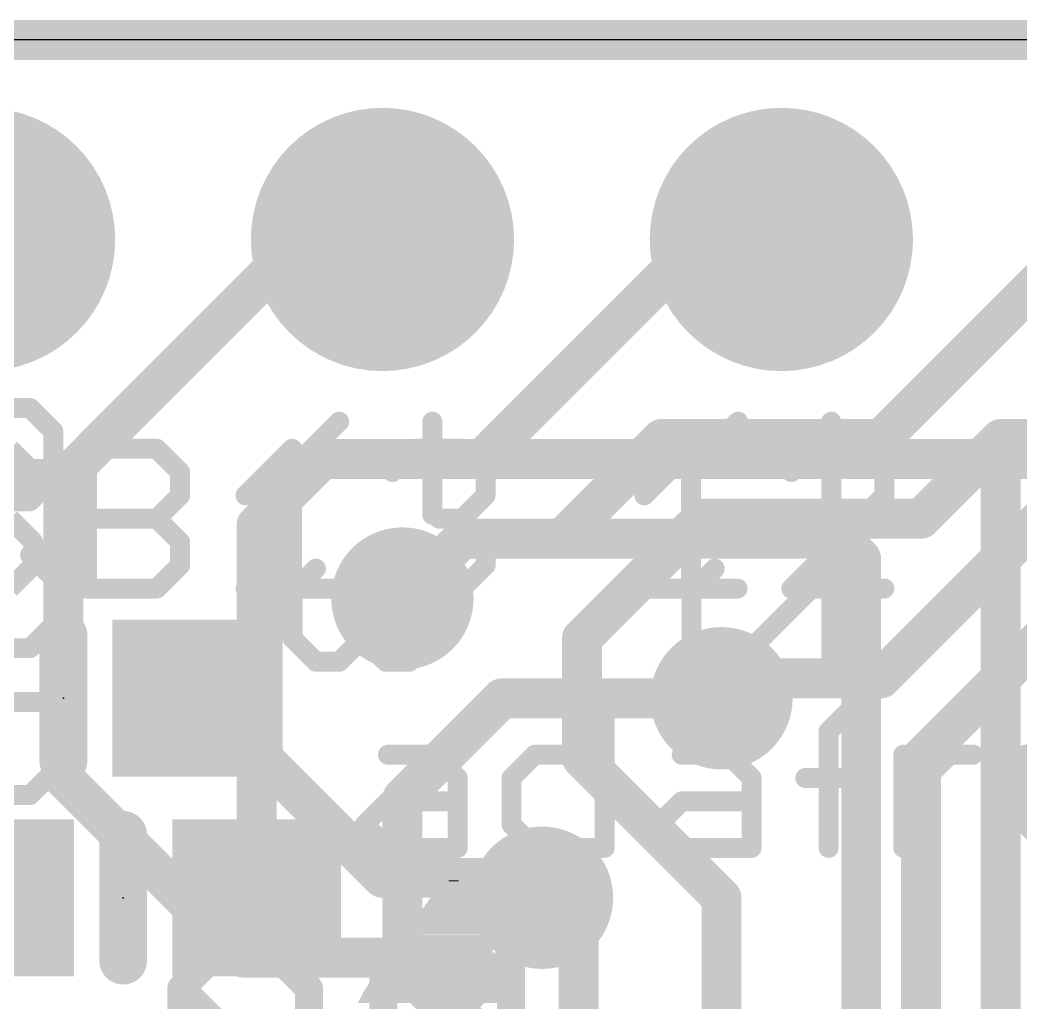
# Model space of a CAD drawing. Extents: x -0.1 to 50.8, y -0.1 to 23.
# Drawn here: x 21.82 to 28.2, y 16.73 to 22.99 of the extents above; entities that cross this region are included whole.
import ezdxf

# ---------------------------------------------------------------- set-up
doc = ezdxf.new("R2010")
doc.units = 0
for name, color, linetype in [('1', 12, 'CONTINUOUS'), ('16', 132, 'CONTINUOUS'), ('17', 110, 'CONTINUOUS'), ('18', 110, 'CONTINUOUS'), ('20', 53, 'CONTINUOUS'), ('21', 40, 'CONTINUOUS'), ('22', 6, 'CONTINUOUS'), ('23', 40, 'CONTINUOUS')]:
    doc.layers.add(name, color=color, linetype=linetype)

# ---------------------------------------------------------------- blocks, each defined once
blk = doc.blocks.new('ROUNDP')
at = {"const_width": 0.5}
blk.add_lwpolyline([(0, -0.25, 1), (0, 0.25, 1), (0, -0.25)], format="xyb", dxfattribs=at)
blk = doc.blocks.new('RECT')
blk.add_solid([(-0.5, -0.5), (0.5, -0.5), (-0.5, 0.5), (0.5, 0.5)])
blk = doc.blocks.new('ROUNDV')
at = {"const_width": 0.5}
blk.add_lwpolyline([(0, -0.25, 1), (0, 0.25, 1), (0, -0.25)], format="xyb", dxfattribs=at)

msp = doc.modelspace()

# ---------------------------------------------------------------- linework, layer by layer
at = {"layer": '1', "const_width": 0.254}
for points in [[(37.084, 22.86), (0, 22.86)], [(23.329, 19.773), (23.749, 20.193)], [(23.749, 20.193), (28.067, 20.193)], [(28.067, 20.193), (28.067, 13.335)], [(28.067, 20.193), (33.655, 20.193)], [(23.329, 18.669), (23.329, 19.773)], [(24.638, 19.685), (24.257, 19.304)], [(27.051, 19.685), (24.638, 19.685)], [(27.178, 19.558), (27.051, 19.685)], [(27.178, 15.621), (27.178, 19.558)], [(22.948, 18.669), (23.329, 18.669)], [(23.329, 18.669), (23.329, 17.399)], [(24.257, 18.034), (24.892, 18.669)], [(24.892, 18.669), (26.289, 18.669)], [(24.257, 17.018), (24.257, 18.034)], [(25.38, 17.165), (25.146, 17.399)], [(25.38, 13.127), (25.38, 17.165)], [(24.88, 16.395), (24.257, 17.018)]]:
    msp.add_lwpolyline(points, dxfattribs=at)
at = {"layer": '1', "const_width": 0.127}
for points in [[(23.749, 20.2565, 1), (23.749, 20.1295)], [(23.7939, 20.1481, 1), (23.7041, 20.2379)], [(28.1305, 20.193, 1), (28.0035, 20.193)], [(28.067, 20.2565, 1), (28.067, 20.1295)], [(28.067, 20.1295, 1), (28.067, 20.2565)], [(23.3925, 19.773, 1), (23.2655, 19.773)], [(23.2841, 19.8179, 1), (23.3739, 19.7281)], [(24.638, 19.7485, 1), (24.638, 19.6215)], [(24.6829, 19.6401, 1), (24.5931, 19.7299)], [(27.0959, 19.7299, 1), (27.0061, 19.6401)], [(27.051, 19.6215, 1), (27.051, 19.7485)], [(27.2415, 19.558, 1), (27.1145, 19.558)], [(27.1331, 19.5131, 1), (27.2229, 19.6029)], [(24.2121, 19.3489, 1), (24.3019, 19.2591)], [(22.948, 18.7325, 1), (22.948, 18.6055)], [(23.3925, 18.669, 1), (23.2655, 18.669)], [(23.329, 18.6055, 1), (23.329, 18.7325)], [(24.892, 18.7325, 1), (24.892, 18.6055)], [(24.9369, 18.6241, 1), (24.8471, 18.7139)], [(26.289, 18.6055, 1), (26.289, 18.7325)], [(23.2655, 18.669, 1), (23.3925, 18.669)], [(24.3205, 18.034, 1), (24.1935, 18.034)], [(24.2121, 18.0789, 1), (24.3019, 17.9891)], [(25.1909, 17.4439, 1), (25.1011, 17.3541)], [(23.2655, 17.399, 1), (23.3925, 17.399)], [(25.4435, 17.165, 1), (25.3165, 17.165)], [(25.3351, 17.1201, 1), (25.4249, 17.2099)], [(24.3019, 17.0629, 1), (24.2121, 16.9731)], [(24.1935, 17.018, 1), (24.3205, 17.018)]]:
    msp.add_lwpolyline(points, format="xyb", dxfattribs=at)
at = {"layer": '16', "const_width": 0.254}
for points in [[(0, 22.86), (37.084, 22.86)], [(22.098, 20.066), (23.622, 21.59)], [(23.622, 21.59), (24.13, 21.59)], [(26.162, 21.59), (24.765, 20.193)], [(26.67, 21.59), (26.162, 21.59)], [(27.305, 20.32), (28.575, 21.59)], [(25.273, 19.685), (25.908, 20.32)], [(25.908, 20.32), (27.305, 20.32)], [(27.559, 19.812), (28.067, 20.32)], [(28.067, 20.32), (29.718, 20.32)], [(23.749, 20.193), (23.368, 19.812)], [(24.765, 20.193), (23.749, 20.193)], [(9.652, 20.066), (22.098, 20.066)], [(22.098, 18.161), (22.098, 20.066)], [(23.368, 19.812), (23.368, 18.288)], [(25.4, 19.05), (26.162, 19.812)], [(26.162, 19.812), (27.559, 19.812)], [(28.321, 19.812), (27.305, 18.796)], [(30.099, 19.812), (28.321, 19.812)], [(24.257, 19.304), (24.638, 19.685)], [(24.638, 19.685), (25.273, 19.685)], [(28.575, 19.304), (27.559, 18.288)], [(25.4, 18.288), (25.4, 19.05)], [(26.416, 18.796), (26.289, 18.669)], [(27.305, 18.796), (26.416, 18.796)], [(28.067, 18.034), (28.829, 18.796)], [(23.368, 18.288), (24.13, 17.526)], [(26.289, 17.399), (25.4, 18.288)], [(27.559, 18.288), (27.559, 14.478)], [(23.241, 17.018), (22.098, 18.161)], [(28.067, 18.034), (28.067, 14.224)], [(24.13, 17.526), (25.019, 17.526)], [(25.019, 17.526), (25.146, 17.399)], [(26.289, 16.256), (26.289, 17.399)], [(24.257, 17.018), (23.241, 17.018)], [(26.416, 14.859), (24.257, 17.018)]]:
    msp.add_lwpolyline(points, dxfattribs=at)
at = {"layer": '16', "const_width": 0.127}
for points in [[(23.622, 21.6535, 1), (23.622, 21.5265)], [(23.6669, 21.5451, 1), (23.5771, 21.6349)], [(24.13, 21.5265, 1), (24.13, 21.6535)], [(26.162, 21.6535, 1), (26.162, 21.5265)], [(26.2069, 21.5451, 1), (26.1171, 21.6349)], [(26.67, 21.5265, 1), (26.67, 21.6535)], [(25.908, 20.3835, 1), (25.908, 20.2565)], [(25.9529, 20.2751, 1), (25.8631, 20.3649)], [(27.2601, 20.3649, 1), (27.3499, 20.2751)], [(27.305, 20.2565, 1), (27.305, 20.3835)], [(28.067, 20.3835, 1), (28.067, 20.2565)], [(28.1119, 20.2751, 1), (28.0221, 20.3649)], [(23.749, 20.2565, 1), (23.749, 20.1295)], [(23.7939, 20.1481, 1), (23.7041, 20.2379)], [(24.7201, 20.2379, 1), (24.8099, 20.1481)], [(24.765, 20.1295, 1), (24.765, 20.2565)], [(22.1615, 20.066, 1), (22.0345, 20.066)], [(22.0531, 20.1109, 1), (22.1429, 20.0211)], [(22.098, 20.0025, 1), (22.098, 20.1295)], [(23.4315, 19.812, 1), (23.3045, 19.812)], [(23.3231, 19.8569, 1), (23.4129, 19.7671)], [(26.162, 19.8755, 1), (26.162, 19.7485)], [(26.2069, 19.7671, 1), (26.1171, 19.8569)], [(27.5141, 19.8569, 1), (27.6039, 19.7671)], [(27.559, 19.7485, 1), (27.559, 19.8755)], [(28.321, 19.8755, 1), (28.321, 19.7485)], [(24.638, 19.7485, 1), (24.638, 19.6215)], [(24.6829, 19.6401, 1), (24.5931, 19.7299)], [(25.2281, 19.7299, 1), (25.3179, 19.6401)], [(25.273, 19.6215, 1), (25.273, 19.7485)], [(24.2121, 19.3489, 1), (24.3019, 19.2591)], [(25.4635, 19.05, 1), (25.3365, 19.05)], [(25.3551, 19.0949, 1), (25.4449, 19.0051)], [(26.416, 18.8595, 1), (26.416, 18.7325)], [(26.4609, 18.7511, 1), (26.3711, 18.8409)], [(27.2601, 18.8409, 1), (27.3499, 18.7511)], [(27.305, 18.7325, 1), (27.305, 18.8595)], [(26.2441, 18.7139, 1), (26.3339, 18.6241)], [(23.4129, 18.3329, 1), (23.3231, 18.2431)], [(25.4449, 18.3329, 1), (25.3551, 18.2431)], [(27.6225, 18.288, 1), (27.4955, 18.288)], [(27.5141, 18.3329, 1), (27.6039, 18.2431)], [(23.3045, 18.288, 1), (23.4315, 18.288)], [(25.3365, 18.288, 1), (25.4635, 18.288)], [(22.1429, 18.2059, 1), (22.0531, 18.1161)], [(22.0345, 18.161, 1), (22.1615, 18.161)], [(28.1305, 18.034, 1), (28.0035, 18.034)], [(28.0221, 18.0789, 1), (28.1119, 17.9891)], [(24.13, 17.5895, 1), (24.13, 17.4625)], [(24.0851, 17.4811, 1), (24.1749, 17.5709)], [(25.0639, 17.5709, 1), (24.9741, 17.4811)], [(25.019, 17.4625, 1), (25.019, 17.5895)], [(25.1011, 17.3541, 1), (25.1909, 17.4439)], [(26.3525, 17.399, 1), (26.2255, 17.399)], [(26.2441, 17.3541, 1), (26.3339, 17.4439)], [(23.241, 17.0815, 1), (23.241, 16.9545)], [(23.1961, 16.9731, 1), (23.2859, 17.0629)], [(24.3019, 17.0629, 1), (24.2121, 16.9731)], [(24.257, 16.9545, 1), (24.257, 17.0815)]]:
    msp.add_lwpolyline(points, format="xyb", dxfattribs=at)
at = {"layer": '20'}
msp.add_line((48.26, 22.86), (2.54, 22.86), dxfattribs=at)
at = {"layer": '21'}
for points, const_width in [([(21.9059, 20.109), (21.7576, 20.2573)], 0.127), ([(22.2483, 19.3675), (22.2483, 20.2573)], 0.127), ([(22.2483, 20.2573), (22.6931, 20.2573)], 0.127), ([(22.6931, 20.2573), (22.8414, 20.109)], 0.127), ([(23.258, 19.9607), (23.5546, 20.2573)], 0.127), ([(23.5546, 20.2573), (23.5546, 19.3675)], 0.127), ([(24.1935, 20.109), (24.3418, 20.2573)], 0.127), ([(24.3418, 20.2573), (24.6384, 20.2573)], 0.127), ([(24.6384, 20.2573), (24.7867, 20.109)], 0.127), ([(25.798, 19.9607), (26.0946, 20.2573)], 0.127), ([(26.0946, 20.2573), (26.0946, 19.3675)], 0.127), ([(26.8818, 20.2573), (26.7335, 20.109)], 0.127), ([(27.1784, 20.2573), (26.8818, 20.2573)], 0.127), ([(27.3267, 20.109), (27.1784, 20.2573)], 0.127), ([(22.8414, 20.109), (22.8414, 19.9607)], 0.127), ([(24.7867, 20.109), (24.7867, 19.9607)], 0.127), ([(27.3267, 19.9607), (27.3267, 20.109)], 0.127), ([(22.8414, 19.9607), (22.6931, 19.8124)], 0.127), ([(24.7867, 19.9607), (24.6384, 19.8124)], 0.127), ([(26.7335, 19.3675), (27.3267, 19.9607)], 0.127), ([(21.7576, 19.8124), (21.9059, 19.6641)], 0.127), ([(22.2483, 19.8124), (22.6931, 19.8124)], 0.127), ([(22.6931, 19.8124), (22.8414, 19.6641)], 0.127), ([(24.6384, 19.8124), (24.4901, 19.8124)], 0.127), ([(24.6384, 19.8124), (24.7867, 19.6641)], 0.127), ([(21.9059, 19.6641), (21.9059, 19.5158)], 0.127), ([(22.8414, 19.6641), (22.8414, 19.5158)], 0.127), ([(24.7867, 19.6641), (24.7867, 19.5158)], 0.127), ([(21.9059, 19.5158), (21.7576, 19.3675)], 0.127), ([(22.8414, 19.5158), (22.6931, 19.3675)], 0.127), ([(24.3418, 19.3675), (24.1935, 19.5158)], 0.127), ([(24.7867, 19.5158), (24.6384, 19.3675)], 0.127), ([(22.6931, 19.3675), (22.2483, 19.3675)], 0.127), ([(23.258, 19.3675), (23.8512, 19.3675)], 0.127), ([(24.6384, 19.3675), (24.3418, 19.3675)], 0.127), ([(25.798, 19.3675), (26.3912, 19.3675)], 0.127), ([(27.3267, 19.3675), (26.7335, 19.3675)], 0.127), ([(22.098, 19.069), (22.098, 18.269)], 0.3048), ([(25.5449, 18.6063), (25.5449, 17.7165)], 0.127), ([(26.9711, 18.458), (27.1194, 18.6063)], 0.127), ([(26.9711, 17.7165), (26.9711, 18.458)], 0.127), ([(24.1645, 18.3097), (24.4611, 18.3097)], 0.127), ([(24.4611, 18.3097), (24.6094, 18.1614)], 0.127), ([(24.9517, 18.1614), (25.1, 18.3097)], 0.127), ([(25.1, 18.3097), (25.5449, 18.3097)], 0.127), ([(26.0356, 18.3097), (26.3321, 18.3097)], 0.127), ([(26.3321, 18.3097), (26.4804, 18.1614)], 0.127), ([(27.4465, 17.7165), (27.4465, 18.3097)], 0.127), ([(27.4465, 18.0131), (27.743, 18.3097)], 0.127), ([(27.743, 18.3097), (27.8913, 18.3097)], 0.127), ([(28.2261, 18.3097), (28.2261, 17.8648)], 0.127), ([(24.6094, 18.1614), (24.6094, 17.7165)], 0.127), ([(24.9517, 17.8648), (24.9517, 18.1614)], 0.127), ([(26.4804, 18.1614), (26.4804, 17.7165)], 0.127), ([(26.8228, 18.1614), (27.1194, 18.1614)], 0.127), ([(24.0162, 17.8648), (24.1645, 18.0131)], 0.127), ([(24.1645, 18.0131), (24.6094, 18.0131)], 0.127), ([(25.8873, 17.8648), (26.0356, 18.0131)], 0.127), ([(26.0356, 18.0131), (26.4804, 18.0131)], 0.127), ([(22.479, 16.999), (22.479, 17.799)], 0.3048), ([(24.1645, 17.7165), (24.0162, 17.8648)], 0.127), ([(25.1, 17.7165), (24.9517, 17.8648)], 0.127), ([(26.0356, 17.7165), (25.8873, 17.8648)], 0.127), ([(28.2261, 17.8648), (28.3743, 17.7165)], 0.127), ([(24.6094, 17.7165), (24.1645, 17.7165)], 0.127), ([(25.5449, 17.7165), (25.1, 17.7165)], 0.127), ([(26.4804, 17.7165), (26.0356, 17.7165)], 0.127)]:
    msp.add_lwpolyline(points, dxfattribs=dict(at, const_width=const_width))
for points, const_width in [([(22.28, 20.2573, 1), (22.2165, 20.2573)], 0.0635), ([(22.2483, 20.289, 1), (22.2483, 20.2255)], 0.0635), ([(22.7156, 20.2797, 1), (22.6707, 20.2348)], 0.0635), ([(22.6931, 20.2255, 1), (22.6931, 20.289)], 0.0635), ([(23.5863, 20.2573, 1), (23.5228, 20.2573)], 0.0635), ([(23.577, 20.2348, 1), (23.5321, 20.2797)], 0.0635), ([(24.3418, 20.289, 1), (24.3418, 20.2255)], 0.0635), ([(24.3642, 20.2348, 1), (24.3193, 20.2797)], 0.0635), ([(24.6608, 20.2797, 1), (24.6159, 20.2348)], 0.0635), ([(24.6384, 20.2255, 1), (24.6384, 20.289)], 0.0635), ([(26.1263, 20.2573, 1), (26.0628, 20.2573)], 0.0635), ([(26.117, 20.2348, 1), (26.0721, 20.2797)], 0.0635), ([(26.8818, 20.289, 1), (26.8818, 20.2255)], 0.0635), ([(26.9042, 20.2348, 1), (26.8593, 20.2797)], 0.0635), ([(27.2008, 20.2797, 1), (27.1559, 20.2348)], 0.0635), ([(27.1784, 20.2255, 1), (27.1784, 20.289)], 0.0635), ([(21.8835, 20.0865, 1), (21.9284, 20.1314)], 0.0635), ([(22.8732, 20.109, 1), (22.8097, 20.109)], 0.0635), ([(22.819, 20.0865, 1), (22.8639, 20.1314)], 0.0635), ([(24.171, 20.1314, 1), (24.216, 20.0865)], 0.0635), ([(24.8184, 20.109, 1), (24.7549, 20.109)], 0.0635), ([(24.7642, 20.0865, 1), (24.8091, 20.1314)], 0.0635), ([(26.711, 20.1314, 1), (26.756, 20.0865)], 0.0635), ([(27.3584, 20.109, 1), (27.2949, 20.109)], 0.0635), ([(27.3042, 20.0865, 1), (27.3491, 20.1314)], 0.0635), ([(22.8639, 19.9382, 1), (22.819, 19.9831)], 0.0635), ([(23.2355, 19.9831, 1), (23.2804, 19.9382)], 0.0635), ([(24.8091, 19.9382, 1), (24.7642, 19.9831)], 0.0635), ([(25.7755, 19.9831, 1), (25.8204, 19.9382)], 0.0635), ([(27.3491, 19.9382, 1), (27.3042, 19.9831)], 0.0635), ([(22.8097, 19.9607, 1), (22.8732, 19.9607)], 0.0635), ([(24.7549, 19.9607, 1), (24.8184, 19.9607)], 0.0635), ([(27.2949, 19.9607, 1), (27.3584, 19.9607)], 0.0635), ([(22.2483, 19.8441, 1), (22.2483, 19.7806)], 0.0635), ([(22.7156, 19.8348, 1), (22.6707, 19.7899)], 0.0635), ([(22.6707, 19.8348, 1), (22.7156, 19.7899)], 0.0635), ([(22.6931, 19.7806, 1), (22.6931, 19.8441)], 0.0635), ([(24.4901, 19.8441, 1), (24.4901, 19.7806)], 0.0635), ([(24.6608, 19.8348, 1), (24.6159, 19.7899)], 0.0635), ([(24.6159, 19.8348, 1), (24.6608, 19.7899)], 0.0635), ([(24.6384, 19.7806, 1), (24.6384, 19.8441)], 0.0635), ([(21.9377, 19.6641, 1), (21.8742, 19.6641)], 0.0635), ([(21.8835, 19.6416, 1), (21.9284, 19.6865)], 0.0635), ([(22.8732, 19.6641, 1), (22.8097, 19.6641)], 0.0635), ([(22.819, 19.6416, 1), (22.8639, 19.6865)], 0.0635), ([(24.8184, 19.6641, 1), (24.7549, 19.6641)], 0.0635), ([(24.7642, 19.6416, 1), (24.8091, 19.6865)], 0.0635), ([(21.9284, 19.4933, 1), (21.8835, 19.5382)], 0.0635), ([(22.8639, 19.4933, 1), (22.819, 19.5382)], 0.0635), ([(24.216, 19.5382, 1), (24.171, 19.4933)], 0.0635), ([(24.8091, 19.4933, 1), (24.7642, 19.5382)], 0.0635), ([(21.8742, 19.5158, 1), (21.9377, 19.5158)], 0.0635), ([(22.8097, 19.5158, 1), (22.8732, 19.5158)], 0.0635), ([(24.7549, 19.5158, 1), (24.8184, 19.5158)], 0.0635), ([(22.2165, 19.3675, 1), (22.28, 19.3675)], 0.0635), ([(22.2483, 19.3992, 1), (22.2483, 19.3358)], 0.0635), ([(22.6707, 19.39, 1), (22.7156, 19.345)], 0.0635), ([(22.6931, 19.3358, 1), (22.6931, 19.3992)], 0.0635), ([(23.258, 19.3992, 1), (23.258, 19.3358)], 0.0635), ([(23.5228, 19.3675, 1), (23.5863, 19.3675)], 0.0635), ([(23.8512, 19.3358, 1), (23.8512, 19.3992)], 0.0635), ([(24.3418, 19.3992, 1), (24.3418, 19.3358)], 0.0635), ([(24.3193, 19.345, 1), (24.3642, 19.39)], 0.0635), ([(24.6159, 19.39, 1), (24.6608, 19.345)], 0.0635), ([(24.6384, 19.3358, 1), (24.6384, 19.3992)], 0.0635), ([(25.798, 19.3992, 1), (25.798, 19.3358)], 0.0635), ([(26.0628, 19.3675, 1), (26.1263, 19.3675)], 0.0635), ([(26.3912, 19.3358, 1), (26.3912, 19.3992)], 0.0635), ([(26.711, 19.39, 1), (26.756, 19.345)], 0.0635), ([(26.7335, 19.3992, 1), (26.7335, 19.3358)], 0.0635), ([(27.3267, 19.3358, 1), (27.3267, 19.3992)], 0.0635), ([(22.1742, 19.069, 1), (22.0218, 19.069)], 0.1524), ([(25.5767, 18.6063, 1), (25.5132, 18.6063)], 0.0635), ([(27.1418, 18.5838, 1), (27.0969, 18.6287)], 0.0635), ([(27.0028, 18.458, 1), (26.9393, 18.458)], 0.0635), ([(26.9486, 18.4804, 1), (26.9935, 18.4355)], 0.0635), ([(24.1645, 18.3414, 1), (24.1645, 18.2779)], 0.0635), ([(24.4836, 18.3321, 1), (24.4386, 18.2872)], 0.0635), ([(24.4611, 18.2779, 1), (24.4611, 18.3414)], 0.0635), ([(25.1, 18.3414, 1), (25.1, 18.2779)], 0.0635), ([(25.1225, 18.2872, 1), (25.0776, 18.3321)], 0.0635), ([(25.5449, 18.2779, 1), (25.5449, 18.3414)], 0.0635), ([(26.0356, 18.3414, 1), (26.0356, 18.2779)], 0.0635), ([(26.3546, 18.3321, 1), (26.3097, 18.2872)], 0.0635), ([(26.3321, 18.2779, 1), (26.3321, 18.3414)], 0.0635), ([(27.4782, 18.3097, 1), (27.4147, 18.3097)], 0.0635), ([(27.743, 18.3414, 1), (27.743, 18.2779)], 0.0635), ([(27.7655, 18.2872, 1), (27.7206, 18.3321)], 0.0635), ([(27.8913, 18.2779, 1), (27.8913, 18.3414)], 0.0635), ([(28.2578, 18.3097, 1), (28.1943, 18.3097)], 0.0635), ([(22.0218, 18.269, 1), (22.1742, 18.269)], 0.1524), ([(24.6411, 18.1614, 1), (24.5776, 18.1614)], 0.0635), ([(24.5869, 18.1389, 1), (24.6318, 18.1838)], 0.0635), ([(24.9835, 18.1614, 1), (24.92, 18.1614)], 0.0635), ([(24.9293, 18.1838, 1), (24.9742, 18.1389)], 0.0635), ([(26.5122, 18.1614, 1), (26.4487, 18.1614)], 0.0635), ([(26.458, 18.1389, 1), (26.5029, 18.1838)], 0.0635), ([(26.8228, 18.1931, 1), (26.8228, 18.1296)], 0.0635), ([(27.1194, 18.1296, 1), (27.1194, 18.1931)], 0.0635), ([(24.1645, 18.0448, 1), (24.1645, 17.9813)], 0.0635), ([(24.187, 17.9906, 1), (24.1421, 18.0355)], 0.0635), ([(24.6094, 17.9813, 1), (24.6094, 18.0448)], 0.0635), ([(26.0356, 18.0448, 1), (26.0356, 17.9813)], 0.0635), ([(26.058, 17.9906, 1), (26.0131, 18.0355)], 0.0635), ([(26.4804, 17.9813, 1), (26.4804, 18.0448)], 0.0635), ([(27.424, 18.0355, 1), (27.4689, 17.9906)], 0.0635), ([(22.5552, 17.799, 1), (22.4028, 17.799)], 0.1524), ([(24.0387, 17.8872, 1), (23.9938, 17.8423)], 0.0635), ([(23.9938, 17.8872, 1), (24.0387, 17.8423)], 0.0635), ([(24.9742, 17.8872, 1), (24.9293, 17.8423)], 0.0635), ([(25.9097, 17.8872, 1), (25.8648, 17.8423)], 0.0635), ([(25.8648, 17.8872, 1), (25.9097, 17.8423)], 0.0635), ([(28.2485, 17.8872, 1), (28.2036, 17.8423)], 0.0635), ([(24.92, 17.8648, 1), (24.9835, 17.8648)], 0.0635), ([(28.1943, 17.8648, 1), (28.2578, 17.8648)], 0.0635), ([(24.1645, 17.7482, 1), (24.1645, 17.6848)], 0.0635), ([(24.1421, 17.694, 1), (24.187, 17.739)], 0.0635), ([(24.5776, 17.7165, 1), (24.6411, 17.7165)], 0.0635), ([(24.6094, 17.6848, 1), (24.6094, 17.7482)], 0.0635), ([(25.1, 17.7482, 1), (25.1, 17.6848)], 0.0635), ([(25.0776, 17.694, 1), (25.1225, 17.739)], 0.0635), ([(25.5132, 17.7165, 1), (25.5767, 17.7165)], 0.0635), ([(25.5449, 17.6848, 1), (25.5449, 17.7482)], 0.0635), ([(26.0356, 17.7482, 1), (26.0356, 17.6848)], 0.0635), ([(26.0131, 17.694, 1), (26.058, 17.739)], 0.0635), ([(26.4487, 17.7165, 1), (26.5122, 17.7165)], 0.0635), ([(26.4804, 17.6848, 1), (26.4804, 17.7482)], 0.0635), ([(26.9393, 17.7165, 1), (27.0028, 17.7165)], 0.0635), ([(27.4147, 17.7165, 1), (27.4782, 17.7165)], 0.0635), ([(22.4028, 16.999, 1), (22.5552, 16.999)], 0.1524)]:
    msp.add_lwpolyline(points, format="xyb", dxfattribs=dict(at, const_width=const_width))
at = {"layer": '22'}
for points, const_width in [([(21.1447, 20.5168), (21.8862, 20.5168)], 0.127), ([(21.8862, 20.5168), (22.0345, 20.3685)], 0.127), ([(23.8543, 20.43), (23.5577, 20.1334)], 0.127), ([(24.4475, 20.43), (24.4475, 19.8368)], 0.127), ([(26.3943, 20.43), (26.0977, 20.1334)], 0.127), ([(26.9875, 20.43), (26.9875, 19.8368)], 0.127), ([(22.0345, 20.3685), (22.0345, 20.0719)], 0.127), ([(23.5577, 20.1334), (24.4475, 20.1334)], 0.127), ([(26.0977, 20.1334), (26.9875, 20.1334)], 0.127), ([(22.0345, 20.0719), (21.8862, 19.9236)], 0.127), ([(21.8862, 19.9236), (21.1447, 19.9236)], 0.127), ([(22.0345, 19.433), (21.8862, 19.5813)], 0.127), ([(23.706, 19.4945), (23.5577, 19.3462)], 0.127), ([(24.4475, 19.3462), (24.2992, 19.4945)], 0.127), ([(26.0977, 19.3462), (26.246, 19.4945)], 0.127), ([(26.9875, 19.4945), (26.3943, 18.9013)], 0.127), ([(26.9875, 18.9013), (26.9875, 19.4945)], 0.127), ([(22.0345, 19.1364), (22.0345, 19.433)], 0.127), ([(23.5577, 19.3462), (23.5577, 19.0496)], 0.127), ([(24.4475, 19.0496), (24.4475, 19.3462)], 0.127), ([(26.0977, 19.0496), (26.0977, 19.3462)], 0.127), ([(24.0026, 19.0496), (24.0026, 19.1979)], 0.127), ([(21.8862, 18.9881), (22.0345, 19.1364)], 0.127), ([(23.5577, 19.0496), (23.706, 18.9013)], 0.127), ([(23.8543, 18.9013), (24.0026, 19.0496)], 0.127), ([(24.0026, 19.0496), (24.1509, 18.9013)], 0.127), ([(24.2992, 18.9013), (24.4475, 19.0496)], 0.127), ([(26.246, 18.9013), (26.0977, 19.0496)], 0.127), ([(21.7379, 18.9881), (21.8862, 18.9881)], 0.127), ([(23.706, 18.9013), (23.8543, 18.9013)], 0.127), ([(24.1509, 18.9013), (24.2992, 18.9013)], 0.127), ([(26.3943, 18.9013), (26.246, 18.9013)], 0.127), ([(22.0345, 18.6457), (21.1447, 18.6457)], 0.127), ([(22.0345, 18.2009), (22.0345, 18.6457)], 0.127), ([(21.8862, 18.0526), (22.0345, 18.2009)], 0.127), ([(21.7379, 18.0526), (21.8862, 18.0526)], 0.127), ([(23.0522, 17.0254), (22.8488, 16.822)], 0.1778), ([(23.459, 17.0254), (23.0522, 17.0254)], 0.1778), ([(23.6623, 16.822), (23.459, 17.0254)], 0.1778), ([(24.5419, 16.6186), (24.1352, 17.0254)], 0.1778), ([(24.1352, 17.0254), (24.1352, 15.8052)], 0.1778), ([(24.9487, 17.0254), (24.5419, 16.6186)], 0.1778), ([(24.9487, 15.8052), (24.9487, 17.0254)], 0.1778), ([(22.8488, 16.822), (22.8488, 16.0085)], 0.1778), ([(23.6623, 16.0085), (22.8488, 16.822)], 0.1778), ([(23.6623, 16.0085), (23.6623, 16.822)], 0.1778)]:
    msp.add_lwpolyline(points, dxfattribs=dict(at, const_width=const_width))
for points, const_width in [([(21.9087, 20.5392, 1), (21.8638, 20.4943)], 0.0635), ([(21.8862, 20.485, 1), (21.8862, 20.5485)], 0.0635), ([(23.8768, 20.4076, 1), (23.8319, 20.4525)], 0.0635), ([(24.4793, 20.43, 1), (24.4158, 20.43)], 0.0635), ([(26.4168, 20.4076, 1), (26.3719, 20.4525)], 0.0635), ([(27.0192, 20.43, 1), (26.9558, 20.43)], 0.0635), ([(22.0663, 20.3685, 1), (22.0028, 20.3685)], 0.0635), ([(22.012, 20.346, 1), (22.057, 20.3909)], 0.0635), ([(23.5577, 20.1652, 1), (23.5577, 20.1017)], 0.0635), ([(23.5353, 20.1559, 1), (23.5802, 20.111)], 0.0635), ([(24.4475, 20.1017, 1), (24.4475, 20.1652)], 0.0635), ([(26.0977, 20.1652, 1), (26.0977, 20.1017)], 0.0635), ([(26.0753, 20.1559, 1), (26.1202, 20.111)], 0.0635), ([(26.9875, 20.1017, 1), (26.9875, 20.1652)], 0.0635), ([(22.0028, 20.0719, 1), (22.0663, 20.0719)], 0.0635), ([(22.057, 20.0494, 1), (22.012, 20.0944)], 0.0635), ([(21.8638, 19.9461, 1), (21.9087, 19.9012)], 0.0635), ([(21.8862, 19.8919, 1), (21.8862, 19.9554)], 0.0635), ([(24.4158, 19.8368, 1), (24.4793, 19.8368)], 0.0635), ([(26.9558, 19.8368, 1), (27.0192, 19.8368)], 0.0635), ([(21.9087, 19.6037, 1), (21.8638, 19.5588)], 0.0635), ([(23.7285, 19.472, 1), (23.6836, 19.517)], 0.0635), ([(24.3217, 19.517, 1), (24.2768, 19.472)], 0.0635), ([(26.2685, 19.472, 1), (26.2236, 19.517)], 0.0635), ([(27.0192, 19.4945, 1), (26.9558, 19.4945)], 0.0635), ([(27.01, 19.472, 1), (26.965, 19.517)], 0.0635), ([(22.0663, 19.433, 1), (22.0028, 19.433)], 0.0635), ([(22.012, 19.4105, 1), (22.057, 19.4554)], 0.0635), ([(23.5895, 19.3462, 1), (23.526, 19.3462)], 0.0635), ([(23.5353, 19.3687, 1), (23.5802, 19.3238)], 0.0635), ([(24.4793, 19.3462, 1), (24.4158, 19.3462)], 0.0635), ([(24.425, 19.3238, 1), (24.47, 19.3687)], 0.0635), ([(26.1295, 19.3462, 1), (26.066, 19.3462)], 0.0635), ([(26.0753, 19.3687, 1), (26.1202, 19.3238)], 0.0635), ([(24.0344, 19.1979, 1), (23.9709, 19.1979)], 0.0635), ([(22.057, 19.1139, 1), (22.012, 19.1588)], 0.0635), ([(22.0028, 19.1364, 1), (22.0663, 19.1364)], 0.0635), ([(23.526, 19.0496, 1), (23.5895, 19.0496)], 0.0635), ([(23.5802, 19.0721, 1), (23.5353, 19.0272)], 0.0635), ([(24.0251, 19.0721, 1), (23.9802, 19.0272)], 0.0635), ([(23.9709, 19.0496, 1), (24.0344, 19.0496)], 0.0635), ([(24.0251, 19.0272, 1), (23.9802, 19.0721)], 0.0635), ([(24.4158, 19.0496, 1), (24.4793, 19.0496)], 0.0635), ([(24.47, 19.0272, 1), (24.425, 19.0721)], 0.0635), ([(26.066, 19.0496, 1), (26.1295, 19.0496)], 0.0635), ([(26.1202, 19.0721, 1), (26.0753, 19.0272)], 0.0635), ([(21.8638, 19.0105, 1), (21.9087, 18.9656)], 0.0635), ([(21.8862, 18.9563, 1), (21.8862, 19.0198)], 0.0635), ([(23.706, 18.9331, 1), (23.706, 18.8696)], 0.0635), ([(23.6836, 18.8789, 1), (23.7285, 18.9238)], 0.0635), ([(23.8319, 18.9238, 1), (23.8768, 18.8789)], 0.0635), ([(23.8543, 18.8696, 1), (23.8543, 18.9331)], 0.0635), ([(24.1509, 18.9331, 1), (24.1509, 18.8696)], 0.0635), ([(24.1285, 18.8789, 1), (24.1734, 18.9238)], 0.0635), ([(24.2768, 18.9238, 1), (24.3217, 18.8789)], 0.0635), ([(24.2992, 18.8696, 1), (24.2992, 18.9331)], 0.0635), ([(26.246, 18.9331, 1), (26.246, 18.8696)], 0.0635), ([(26.2236, 18.8789, 1), (26.2685, 18.9238)], 0.0635), ([(26.3719, 18.9238, 1), (26.4168, 18.8789)], 0.0635), ([(26.3943, 18.8696, 1), (26.3943, 18.9331)], 0.0635), ([(26.9558, 18.9013, 1), (27.0192, 18.9013)], 0.0635), ([(22.0663, 18.6457, 1), (22.0028, 18.6457)], 0.0635), ([(22.0345, 18.614, 1), (22.0345, 18.6775)], 0.0635), ([(22.0028, 18.2009, 1), (22.0663, 18.2009)], 0.0635), ([(22.057, 18.1784, 1), (22.012, 18.2233)], 0.0635), ([(21.8638, 18.075, 1), (21.9087, 18.0301)], 0.0635), ([(21.8862, 18.0208, 1), (21.8862, 18.0843)], 0.0635), ([(23.0522, 17.0698, 1), (23.0522, 16.9809)], 0.0889), ([(23.0837, 16.994, 1), (23.0208, 17.0568)], 0.0889), ([(23.4904, 17.0568, 1), (23.4275, 16.994)], 0.0889), ([(23.459, 16.9809, 1), (23.459, 17.0698)], 0.0889), ([(24.1796, 17.0254, 1), (24.0907, 17.0254)], 0.0889), ([(24.1666, 17.0568, 1), (24.1038, 16.994)], 0.0889), ([(24.9931, 17.0254, 1), (24.9042, 17.0254)], 0.0889), ([(24.9801, 16.994, 1), (24.9172, 17.0568)], 0.0889), ([(22.8933, 16.822, 1), (22.8044, 16.822)], 0.0889), ([(22.8803, 16.8534, 1), (22.8174, 16.7906)], 0.0889), ([(22.8174, 16.8534, 1), (22.8803, 16.7906)], 0.0889), ([(23.7068, 16.822, 1), (23.6179, 16.822)], 0.0889), ([(23.6309, 16.7906, 1), (23.6938, 16.8534)], 0.0889)]:
    msp.add_lwpolyline(points, format="xyb", dxfattribs=dict(at, const_width=const_width))
at = {"layer": '23'}
for p in [(22.098, 18.669), (22.479, 17.399)]:
    msp.add_point(p, dxfattribs=at)

# ---------------------------------------------------------------- block references
at = {"layer": '1', "xscale": 1.075}
msp.add_blockref('RECT', (22.948, 18.669), dxfattribs=at)
at = {"layer": '1', "xscale": 1.075, "rotation": 180}
for p in [(21.629, 17.399), (23.329, 17.399)]:
    msp.add_blockref('RECT', p, dxfattribs=at)
at = {"layer": '17', "xscale": 1.6764, "yscale": 1.6764, "rotation": 90}
for p in [(21.59, 21.59), (21.59, 21.59), (24.13, 21.59), (24.13, 21.59), (26.67, 21.59), (26.67, 21.59)]:
    msp.add_blockref('ROUNDP', p, dxfattribs=at)
at = {"layer": '18', "xscale": 0.9064, "yscale": 0.9064}
for p in [(24.257, 19.304), (24.257, 19.304), (26.289, 18.669), (26.289, 18.669), (25.146, 17.399), (25.146, 17.399)]:
    msp.add_blockref('ROUNDV', p, dxfattribs=at)
at = {"layer": '21'}
for p, xscale, yscale in [((24.5872, 17.4625), 0.2096, 0.0064), ((24.5872, 17.4688), 0.1968, 0.0063), ((24.5872, 17.4752), 0.1842, 0.0064), ((24.5872, 17.4816), 0.1714, 0.0063), ((24.5904, 17.4879), 0.1524, 0.0064), ((24.5872, 17.4943), 0.1334, 0.0063), ((24.584, 17.5006), 0.1016, 0.0064), ((24.5841, 17.5069), 0.0635, 0.0063), ((24.5777, 17.399), 0.2921, 0.0064), ((24.5809, 17.4054), 0.2857, 0.0063), ((24.5809, 17.4117), 0.2731, 0.0064), ((24.5809, 17.4244), 0.2603, 0.0064), ((24.5841, 17.4181), 0.2667, 0.0063), ((24.584, 17.4307), 0.254, 0.0063), ((24.5841, 17.4371), 0.2413, 0.0064), ((24.5872, 17.4435), 0.235, 0.0063), ((24.5872, 17.4562), 0.2222, 0.0063), ((24.5872, 17.4498), 0.2222, 0.0064), ((24.565, 17.3355), 0.3556, 0.0064), ((24.5682, 17.3419), 0.3493, 0.0063), ((24.5682, 17.3545), 0.3365, 0.0063), ((24.5714, 17.3482), 0.3429, 0.0064), ((24.5713, 17.3609), 0.3302, 0.0064), ((24.5745, 17.3673), 0.3238, 0.0063), ((24.5745, 17.38), 0.3112, 0.0063), ((24.5745, 17.3736), 0.3112, 0.0064), ((24.5777, 17.3863), 0.3048, 0.0064), ((24.5777, 17.3926), 0.2921, 0.0063), ((24.5523, 17.272), 0.4191, 0.0064), ((24.5555, 17.2847), 0.4127, 0.0064), ((24.5555, 17.2783), 0.4127, 0.0063), ((24.5586, 17.2911), 0.4064, 0.0063), ((24.5587, 17.2974), 0.3937, 0.0064), ((24.5618, 17.3101), 0.3874, 0.0064), ((24.5618, 17.3038), 0.3874, 0.0063), ((24.5618, 17.3164), 0.3746, 0.0063), ((24.5649, 17.3292), 0.3683, 0.0063), ((24.5649, 17.3228), 0.3683, 0.0064), ((24.5428, 17.2085), 0.4889, 0.0064), ((24.5428, 17.2212), 0.4763, 0.0064), ((24.5428, 17.2149), 0.4763, 0.0063), ((24.546, 17.2276), 0.4699, 0.0063), ((24.5459, 17.2339), 0.4572, 0.0064), ((24.5491, 17.2466), 0.4508, 0.0064), ((24.5491, 17.2402), 0.4508, 0.0063), ((24.5523, 17.253), 0.4445, 0.0063), ((24.5523, 17.2657), 0.4318, 0.0063), ((24.5523, 17.2593), 0.4318, 0.0064), ((24.5301, 17.1514), 0.5525, 0.0063), ((24.5301, 17.145), 0.5525, 0.0064), ((24.5301, 17.1577), 0.5397, 0.0064), ((24.5332, 17.164), 0.5334, 0.0063), ((24.5364, 17.1704), 0.527, 0.0064), ((24.5333, 17.1768), 0.5207, 0.0063), ((24.5364, 17.1831), 0.5144, 0.0064), ((24.5364, 17.1958), 0.5016, 0.0064), ((24.5396, 17.1895), 0.508, 0.0063), ((24.5396, 17.2021), 0.4953, 0.0063), ((24.5142, 17.0815), 0.6223, 0.0064), ((24.5174, 17.0878), 0.6159, 0.0063), ((24.5205, 17.0942), 0.6096, 0.0064), ((24.5206, 17.1069), 0.5969, 0.0064), ((24.5206, 17.1006), 0.5969, 0.0063), ((24.5237, 17.1133), 0.5906, 0.0063), ((24.5237, 17.1196), 0.5778, 0.0064), ((24.5268, 17.1323), 0.5715, 0.0064), ((24.5268, 17.1259), 0.5715, 0.0063), ((24.5269, 17.1387), 0.5588, 0.0063), ((24.5015, 17.018), 0.6858, 0.0064), ((24.5047, 17.0244), 0.6795, 0.0063), ((24.5047, 17.0371), 0.6667, 0.0063), ((24.5079, 17.0307), 0.6731, 0.0064), ((24.5078, 17.0434), 0.6604, 0.0064), ((24.511, 17.0497), 0.654, 0.0063), ((24.511, 17.0625), 0.6414, 0.0063), ((24.511, 17.0561), 0.6414, 0.0064), ((24.5142, 17.0688), 0.635, 0.0064), ((24.5174, 17.0752), 0.6287, 0.0063), ((24.492, 16.9545), 0.7557, 0.0064), ((24.492, 16.9609), 0.7429, 0.0063), ((24.4951, 16.9735), 0.7366, 0.0063), ((24.4951, 16.9672), 0.7366, 0.0064), ((24.4952, 16.9799), 0.7239, 0.0064), ((24.4983, 16.9863), 0.7176, 0.0063), ((24.4983, 16.999), 0.7048, 0.0063), ((24.5015, 16.9926), 0.7112, 0.0064), ((24.5015, 17.0053), 0.6985, 0.0064), ((24.5047, 17.0116), 0.6921, 0.0063), ((24.4793, 16.891), 0.8191, 0.0064), ((24.4793, 16.9037), 0.8065, 0.0064), ((24.4793, 16.8973), 0.8065, 0.0063), ((24.4825, 16.9101), 0.8001, 0.0063), ((24.4856, 16.9164), 0.7938, 0.0064), ((24.4856, 16.9291), 0.781, 0.0064), ((24.4856, 16.9228), 0.781, 0.0063), ((24.4856, 16.9354), 0.7684, 0.0063), ((24.4888, 16.9482), 0.762, 0.0063), ((24.4888, 16.9418), 0.762, 0.0064), ((24.4666, 16.8275), 0.8827, 0.0064), ((24.4698, 16.8339), 0.8763, 0.0063), ((24.4697, 16.8466), 0.8636, 0.0063), ((24.4697, 16.8402), 0.8636, 0.0064), ((24.4698, 16.8592), 0.8509, 0.0063), ((24.4729, 16.8529), 0.8572, 0.0064), ((24.4729, 16.8656), 0.8446, 0.0064), ((24.4729, 16.8783), 0.8318, 0.0064), ((24.4761, 16.872), 0.8382, 0.0063), ((24.4761, 16.8847), 0.8255, 0.0063), ((24.4602, 16.7704), 0.9334, 0.0063), ((24.4602, 16.764), 0.9334, 0.0064), ((24.4602, 16.783), 0.9208, 0.0063), ((24.4634, 16.7767), 0.9271, 0.0064), ((24.4634, 16.7958), 0.9144, 0.0063), ((24.4634, 16.7894), 0.9144, 0.0064), ((24.4634, 16.8085), 0.9017, 0.0063), ((24.4634, 16.8021), 0.9017, 0.0064), ((24.4666, 16.8148), 0.8953, 0.0064), ((24.4666, 16.8211), 0.8827, 0.0063), ((24.457, 16.7323), 0.9652, 0.0063), ((24.4602, 16.7386), 0.9588, 0.0064), ((24.4571, 16.7449), 0.9525, 0.0063), ((24.457, 16.7577), 0.9398, 0.0063), ((24.4602, 16.7513), 0.9462, 0.0064)]:
    msp.add_blockref('RECT', p, dxfattribs=dict(at, xscale=xscale, yscale=yscale))

doc.saveas('drawing.dxf')
